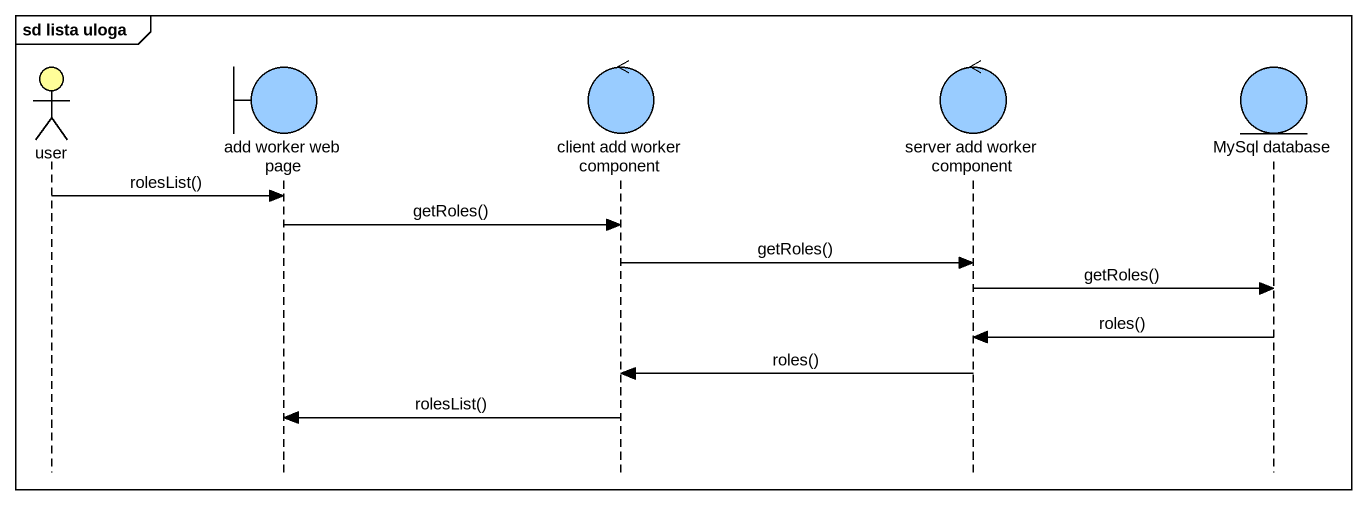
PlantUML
@startuml
mainframe sd lista uloga
hide footbox
actor user #FFFE99
boundary "add worker web page" as add_worker_web_page #99CCFF
control "client add worker component" as client_add_worker_component #99CCFF
control "server add worker component" as server_add_worker_component #99CCFF
entity "MySql database" as MySql_database #99CCFF

user -> add_worker_web_page : rolesList()
add_worker_web_page -> client_add_worker_component : getRoles()
client_add_worker_component -> server_add_worker_component : getRoles()
server_add_worker_component -> MySql_database : getRoles()
MySql_database -> server_add_worker_component : roles()
server_add_worker_component -> client_add_worker_component : roles()
client_add_worker_component -> add_worker_web_page : rolesList()
@enduml
